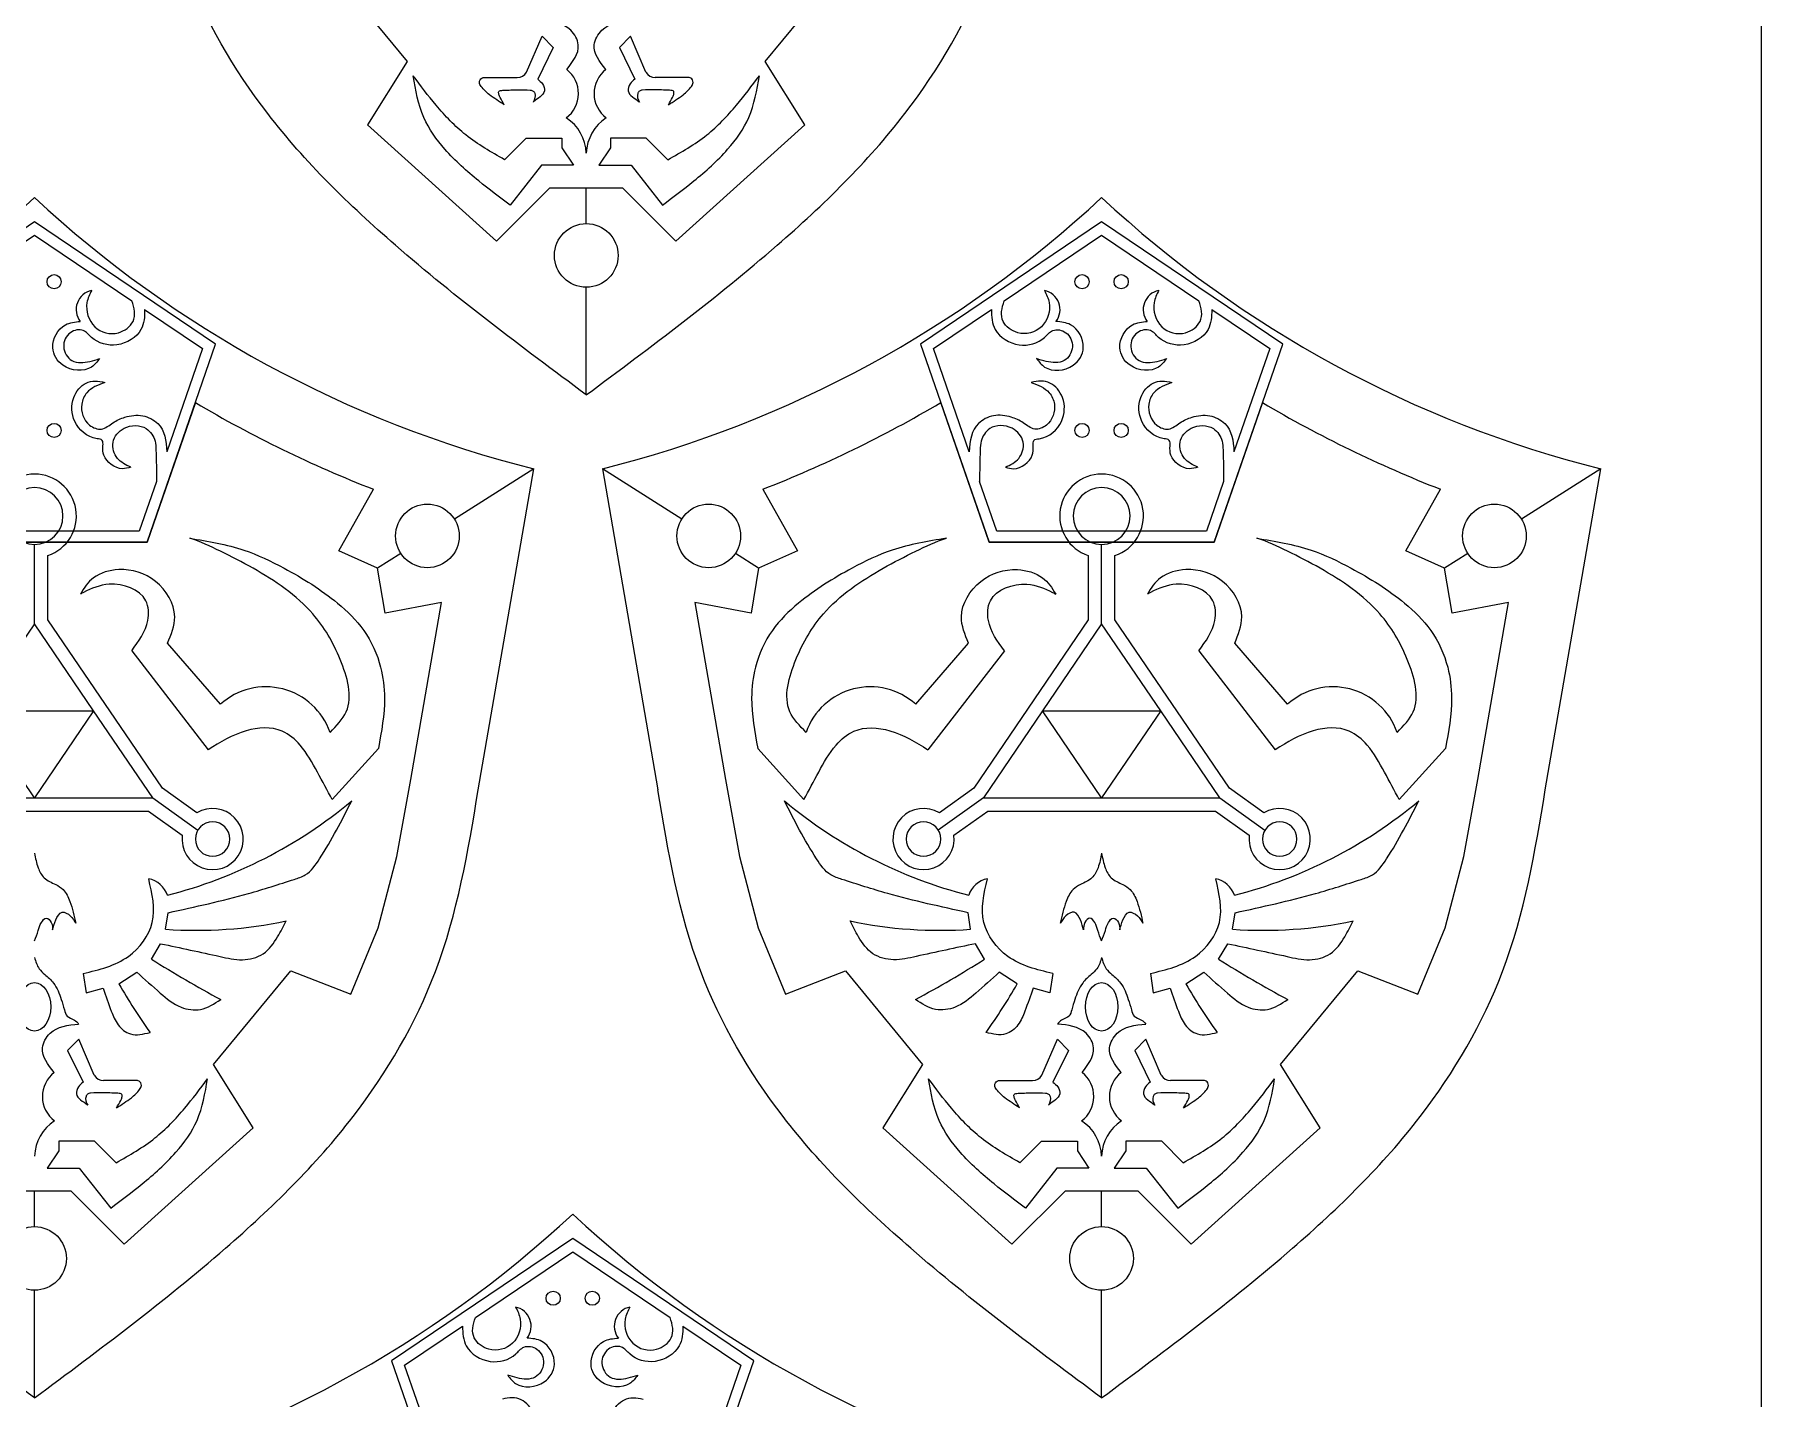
# Model space of a CAD drawing. Header units: inches. Extents: x 0 to 12, y 0 to 12.
# Drawn here: x 9.123 to 12, y 5.265 to 7.538 of the extents above; entities that cross this region are included whole.
import ezdxf

# ---------------------------------------------------------------- set-up
doc = ezdxf.new("R2010")
doc.units = ezdxf.units.IN
doc.header["$MEASUREMENT"] = 0
doc.layers.get('0').update_dxf_attribs({"color": 5})

msp = doc.modelspace()

# ---------------------------------------------------------------- linework, layer by layer
at = {"lineweight": 0}
for p, q in [((9.6154, 7.6487), (9.7439, 7.4926)), ((10.3404, 7.4926), (10.469, 7.6487)), ((9.9428, 7.4747), (9.9685, 7.5346)), ((9.9871, 7.516), (9.9612, 7.4633)), ((9.9685, 7.5346), (9.9871, 7.516)), ((10.1159, 7.5346), (10.0973, 7.516)), ((10.0973, 7.516), (10.1232, 7.4633)), ((10.1416, 7.4747), (10.1159, 7.5346)), ((9.7439, 7.4926), (9.6779, 7.387)), ((10.4064, 7.387), (10.3404, 7.4926)), ((9.8733, 7.4661), (9.9272, 7.4661)), ((10.211, 7.4661), (10.1572, 7.4661)), ((9.6779, 7.387), (9.8928, 7.1935)), ((10.1916, 7.1935), (10.4064, 7.387)), ((9.9062, 7.329), (9.9421, 7.3649)), ((9.9421, 7.3649), (10.0017, 7.3649)), ((10.0017, 7.3649), (10.0017, 7.3487)), ((10.0017, 7.3487), (10.0211, 7.3201)), ((10.0826, 7.3487), (10.0632, 7.3201)), ((10.1422, 7.3649), (10.0826, 7.3649)), ((10.0826, 7.3649), (10.0826, 7.3487)), ((10.1781, 7.329), (10.1422, 7.3649)), ((9.9677, 7.3201), (9.9153, 7.2533)), ((10.0211, 7.3201), (9.9677, 7.3201)), ((10.0632, 7.3201), (10.1167, 7.3201)), ((10.1167, 7.3201), (10.169, 7.2533)), ((9.8928, 7.1935), (9.9817, 7.2824)), ((9.9817, 7.2824), (10.0422, 7.2824)), ((10.0422, 7.2824), (10.1026, 7.2824)), ((10.0422, 7.2225), (10.0422, 7.2824)), ((10.1026, 7.2824), (10.1916, 7.1935)), ((9.123, 7.2253), (8.8213, 7.0215)), ((9.4247, 7.0215), (9.123, 7.2253)), ((10.9007, 7.2253), (10.599, 7.0215)), ((11.2024, 7.0215), (10.9007, 7.2253)), ((8.9609, 7.0939), (9.123, 7.2034)), ((9.123, 7.2034), (9.2851, 7.0939)), ((10.7386, 7.0939), (10.9007, 7.2034)), ((10.9007, 7.2034), (11.0628, 7.0939)), ((10.0422, 6.9372), (10.0422, 7.1165)), ((9.3064, 7.0795), (9.403, 7.0143)), ((10.6207, 7.0143), (10.7173, 7.0795)), ((11.0841, 7.0795), (11.1807, 7.0143)), ((9.3104, 6.6918), (9.4247, 7.0215)), ((10.599, 7.0215), (10.7133, 6.6918)), ((11.0881, 6.6918), (11.2024, 7.0215)), ((9.403, 7.0143), (9.3434, 6.8424)), ((10.6803, 6.8424), (10.6207, 7.0143)), ((11.1807, 7.0143), (11.1211, 6.8424)), ((9.391, 6.9245), (9.3104, 6.6918)), ((10.7133, 6.6918), (10.6327, 6.9245)), ((11.1687, 6.9245), (11.0881, 6.6918)), ((9.3263, 6.7931), (9.2975, 6.7099)), ((9.9546, 6.814), (9.8226, 6.73)), ((10.2011, 6.73), (10.0691, 6.814)), ((10.7262, 6.7099), (10.6974, 6.7931)), ((11.104, 6.7931), (11.0752, 6.7099)), ((11.7323, 6.814), (11.6003, 6.73)), ((9.6298, 6.6776), (9.6876, 6.7801)), ((10.3361, 6.7801), (10.3939, 6.6776)), ((11.4075, 6.6776), (11.4653, 6.7801)), ((9.123, 6.7099), (8.9485, 6.7099)), ((9.2975, 6.7099), (9.123, 6.7099)), ((10.9007, 6.7099), (10.7262, 6.7099)), ((11.0752, 6.7099), (10.9007, 6.7099)), ((9.123, 6.6918), (8.9356, 6.6918)), ((8.9356, 6.6918), (9.123, 6.6918)), ((9.3104, 6.6918), (9.123, 6.6918)), ((9.123, 6.6918), (9.3104, 6.6918)), ((9.123, 6.5556), (9.123, 6.6881)), ((9.6944, 6.6484), (9.6298, 6.6776)), ((10.3939, 6.6776), (10.3293, 6.6484)), ((10.9007, 6.6918), (10.7133, 6.6918)), ((10.7133, 6.6918), (10.9007, 6.6918)), ((11.0881, 6.6918), (10.9007, 6.6918)), ((10.9007, 6.6918), (11.0881, 6.6918)), ((10.9007, 6.5556), (10.9007, 6.6881)), ((11.4721, 6.6484), (11.4075, 6.6776)), ((9.1453, 6.5624), (9.1453, 6.6695)), ((9.7331, 6.6731), (9.6944, 6.6484)), ((9.7069, 6.5735), (9.6944, 6.6484)), ((10.3293, 6.6484), (10.2906, 6.6731)), ((10.3293, 6.6484), (10.3168, 6.5735)), ((10.8784, 6.6695), (10.8784, 6.5624)), ((10.923, 6.5624), (10.923, 6.6695)), ((11.5108, 6.6731), (11.4721, 6.6484)), ((11.4846, 6.5735), (11.4721, 6.6484)), ((9.8008, 6.5914), (9.7069, 6.5735)), ((9.7498, 6.2963), (9.8008, 6.5914)), ((10.3168, 6.5735), (10.2229, 6.5914)), ((10.2229, 6.5914), (10.2739, 6.2963)), ((11.5785, 6.5914), (11.4846, 6.5735)), ((11.5275, 6.2963), (11.5785, 6.5914)), ((9.3361, 6.2819), (9.1453, 6.5624)), ((10.8784, 6.5624), (10.6876, 6.2819)), ((11.1138, 6.2819), (10.923, 6.5624)), ((9.123, 6.5556), (9.0246, 6.4108)), ((9.2215, 6.4108), (9.123, 6.5556)), ((10.9007, 6.5556), (10.8022, 6.4108)), ((10.9992, 6.4108), (10.9007, 6.5556)), ((9.2849, 6.5109), (9.4124, 6.346)), ((9.4327, 6.4218), (9.3447, 6.5234)), ((10.591, 6.4218), (10.679, 6.5234)), ((10.7388, 6.5109), (10.6113, 6.346)), ((11.0626, 6.5109), (11.1901, 6.346)), ((11.2104, 6.4218), (11.1224, 6.5234)), ((9.123, 6.2661), (9.0246, 6.4108)), ((9.0246, 6.4108), (9.2215, 6.4108)), ((9.2215, 6.4108), (9.123, 6.2661)), ((9.3199, 6.2661), (9.2215, 6.4108)), ((10.8022, 6.4108), (10.7038, 6.2661)), ((10.9007, 6.2661), (10.8022, 6.4108)), ((10.8022, 6.4108), (10.9992, 6.4108)), ((10.9992, 6.4108), (10.9007, 6.2661)), ((11.0976, 6.2661), (10.9992, 6.4108)), ((9.6189, 6.2628), (9.6958, 6.3479)), ((10.4048, 6.2628), (10.3279, 6.3479)), ((11.3966, 6.2628), (11.4735, 6.3479)), ((9.3933, 6.2409), (9.3361, 6.2819)), ((9.7265, 6.168), (9.7498, 6.2963)), ((10.2739, 6.2963), (10.2972, 6.168)), ((10.6876, 6.2819), (10.6304, 6.2409)), ((11.171, 6.2409), (11.1138, 6.2819)), ((11.5042, 6.168), (11.5275, 6.2963)), ((8.9261, 6.2661), (9.123, 6.2661)), ((8.9333, 6.2438), (9.123, 6.2438)), ((9.123, 6.2661), (9.3199, 6.2661)), ((9.123, 6.2438), (9.3127, 6.2438)), ((9.3127, 6.2438), (9.369, 6.2034)), ((9.3199, 6.2661), (9.3951, 6.2121)), ((10.7038, 6.2661), (10.6286, 6.2121)), ((10.6547, 6.2034), (10.711, 6.2438)), ((10.7038, 6.2661), (10.9007, 6.2661)), ((10.711, 6.2438), (10.9007, 6.2438)), ((10.9007, 6.2661), (11.0976, 6.2661)), ((10.9007, 6.2438), (11.0904, 6.2438)), ((11.0904, 6.2438), (11.1467, 6.2034)), ((11.0976, 6.2661), (11.1728, 6.2121)), ((9.6954, 6.049), (9.7265, 6.168)), ((10.2972, 6.168), (10.3283, 6.049)), ((11.4731, 6.049), (11.5042, 6.168)), ((9.3413, 6.047), (9.3455, 6.0745)), ((10.6824, 6.047), (10.6782, 6.0745)), ((11.119, 6.047), (11.1232, 6.0745)), ((9.6497, 5.9386), (9.6954, 6.049)), ((10.3283, 6.049), (10.374, 5.9386)), ((11.4274, 5.9386), (11.4731, 6.049)), ((9.3179, 5.9972), (9.3331, 6.0227)), ((10.7058, 5.9972), (10.6906, 6.0227)), ((11.0956, 5.9972), (11.1108, 6.0227)), ((9.2042, 5.9732), (9.2091, 5.9412)), ((9.2635, 5.9558), (9.2935, 5.9756)), ((9.4213, 5.8215), (9.5498, 5.9776)), ((9.5498, 5.9776), (9.6497, 5.9386)), ((10.374, 5.9386), (10.4739, 5.9776)), ((10.4739, 5.9776), (10.6024, 5.8215)), ((10.7602, 5.9558), (10.7302, 5.9756)), ((10.8195, 5.9732), (10.8146, 5.9412)), ((10.9819, 5.9732), (10.9868, 5.9412)), ((11.0412, 5.9558), (11.0712, 5.9756)), ((11.1989, 5.8215), (11.3275, 5.9776)), ((11.3275, 5.9776), (11.4274, 5.9386)), ((9.2091, 5.9412), (9.2372, 5.9486)), ((10.8146, 5.9412), (10.7865, 5.9486)), ((10.9868, 5.9412), (11.0149, 5.9486)), ((9.1967, 5.8635), (9.1781, 5.8449)), ((9.1781, 5.8449), (9.204, 5.7922)), ((9.2224, 5.8036), (9.1967, 5.8635)), ((10.8013, 5.8036), (10.827, 5.8635)), ((10.8456, 5.8449), (10.8197, 5.7922)), ((10.827, 5.8635), (10.8456, 5.8449)), ((10.9744, 5.8635), (10.9558, 5.8449)), ((10.9558, 5.8449), (10.9817, 5.7922)), ((11.0001, 5.8036), (10.9744, 5.8635)), ((9.4872, 5.7159), (9.4213, 5.8215)), ((10.6024, 5.8215), (10.5365, 5.7159)), ((11.2649, 5.7159), (11.1989, 5.8215)), ((9.2918, 5.795), (9.238, 5.795)), ((10.7319, 5.795), (10.7857, 5.795)), ((11.0695, 5.795), (11.0157, 5.795)), ((9.2724, 5.5224), (9.4872, 5.7159)), ((10.5365, 5.7159), (10.7513, 5.5224)), ((11.0501, 5.5224), (11.2649, 5.7159)), ((9.1634, 5.6776), (9.1441, 5.649)), ((9.2231, 5.6938), (9.1634, 5.6938)), ((9.1634, 5.6938), (9.1634, 5.6776)), ((9.259, 5.6579), (9.2231, 5.6938)), ((10.7647, 5.6579), (10.8006, 5.6938)), ((10.8006, 5.6938), (10.8603, 5.6938)), ((10.8603, 5.6938), (10.8603, 5.6776)), ((10.8603, 5.6776), (10.8796, 5.649)), ((10.9411, 5.6776), (10.9218, 5.649)), ((11.0008, 5.6938), (10.9411, 5.6938)), ((10.9411, 5.6938), (10.9411, 5.6776)), ((11.0367, 5.6579), (11.0008, 5.6938)), ((9.1441, 5.649), (9.1975, 5.649)), ((9.1975, 5.649), (9.2499, 5.5822)), ((10.8262, 5.649), (10.7738, 5.5822)), ((10.8796, 5.649), (10.8262, 5.649)), ((10.9218, 5.649), (10.9752, 5.649)), ((10.9752, 5.649), (11.0276, 5.5822)), ((9.0626, 5.6113), (9.123, 5.6113)), ((9.123, 5.6113), (9.1834, 5.6113)), ((9.123, 5.5514), (9.123, 5.6113)), ((9.1834, 5.6113), (9.2724, 5.5224)), ((10.7513, 5.5224), (10.8403, 5.6113)), ((10.8403, 5.6113), (10.9007, 5.6113)), ((10.9007, 5.6113), (10.9611, 5.6113)), ((10.9007, 5.5514), (10.9007, 5.6113)), ((10.9611, 5.6113), (11.0501, 5.5224)), ((10.0196, 5.5316), (9.7179, 5.3279)), ((10.3213, 5.3279), (10.0196, 5.5316)), ((9.8575, 5.4002), (10.0196, 5.5097)), ((10.0196, 5.5097), (10.1817, 5.4002)), ((9.123, 5.2661), (9.123, 5.4454)), ((10.9007, 5.2661), (10.9007, 5.4454)), ((9.7396, 5.3206), (9.8362, 5.3858)), ((10.203, 5.3858), (10.2996, 5.3206)), ((9.7179, 5.3279), (9.8322, 4.9981)), ((10.207, 4.9981), (10.3213, 5.3279)), ((9.7992, 5.1487), (9.7396, 5.3206)), ((10.2996, 5.3206), (10.24, 5.1487))]:
    msp.add_line(p, q, dxfattribs=at)
at = {"color": 250, "lineweight": 0}
for p, q in [((9.8621, 6.2789), (9.9546, 6.814)), ((10.0691, 6.814), (10.1616, 6.2789)), ((11.6398, 6.2789), (11.7323, 6.814))]:
    msp.add_line(p, q, dxfattribs=at)
msp.add_lwpolyline([(0, 0), (12, 0), (12, 12), (0, 12)], close=True)
at = {"lineweight": 0}
for centre, radius in [((10.0422, 7.1695), 0.053), ((9.1556, 7.1258), 0.0118), ((10.8681, 7.1258), 0.0118), ((10.9333, 7.1258), 0.0118), ((9.1556, 6.878), 0.0118), ((10.8681, 6.878), 0.0118), ((10.9333, 6.878), 0.0118), ((9.7775, 6.7022), 0.053), ((10.2462, 6.7022), 0.053), ((11.5551, 6.7022), 0.053), ((9.123, 5.4984), 0.053), ((10.9007, 5.4984), 0.053), ((9.987, 5.4321), 0.0118), ((10.0522, 5.4321), 0.0118)]:
    msp.add_circle(centre, radius, dxfattribs=at)
for centre, radius, start, end in [((9.9269, 7.485), 0.0189, 271.0459, 327.1361), ((9.9785, 7.4392), 0.0506, 306.8379, 52.1804), ((10.1058, 7.4392), 0.0506, 127.8196, 233.1621), ((10.1575, 7.485), 0.0189, 212.8639, 268.9541), ((9.9698, 7.3377), 0.0724, 1.9204, 57.3192), ((10.1146, 7.3377), 0.0724, 122.6808, 178.0796), ((9.2249, 7.0793), 0.0326, 101.8946, 217.5271), ((10.7988, 7.0793), 0.0326, 322.4729, 78.1054), ((11.0026, 7.0793), 0.0326, 101.8946, 217.5271), ((10.419, 8.6593), 2.0166, 239.351, 248.734), ((9.6047, 8.6593), 2.0166, 291.266, 300.649), ((12.1967, 8.6593), 2.0166, 239.351, 248.734), ((9.123, 6.7355), 0.0697, 90, 251.3478), ((9.123, 6.7355), 0.0697, 288.6522, 90), ((10.9007, 6.7355), 0.0697, 90, 251.3478), ((10.9007, 6.7355), 0.0697, 288.6522, 90), ((9.123, 6.7355), 0.0474, 0, 180), ((10.9007, 6.7355), 0.0474, 0, 180), ((9.123, 6.7355), 0.0474, 180, 0), ((10.9007, 6.7355), 0.0474, 180, 0), ((9.5085, 6.3376), 0.1132, 19.2558, 131.9958), ((10.5152, 6.3376), 0.1132, 48.0042, 160.7442), ((11.2862, 6.3376), 0.1132, 19.2558, 131.9958), ((9.1511, 6.8597), 0.7804, 284.3341, 309.8666), ((9.4197, 6.1972), 0.051, 172.9946, 121.1496), ((10.8726, 6.8597), 0.7804, 230.1334, 255.6659), ((10.604, 6.1972), 0.051, 58.8504, 7.0054), ((10.9288, 6.8597), 0.7804, 284.3341, 309.8666), ((11.1974, 6.1972), 0.051, 172.9946, 121.1496), ((9.4197, 6.1972), 0.0288, 0, 180), ((10.604, 6.1972), 0.0288, 0, 180), ((11.1974, 6.1972), 0.0288, 0, 180), ((9.4197, 6.1972), 0.0288, 180, 0), ((10.604, 6.1972), 0.0288, 180, 0), ((11.1974, 6.1972), 0.0288, 180, 0), ((9.3049, 6.0901), 0.0417, 18.8063, 78.5326), ((10.7188, 6.0901), 0.0417, 101.4674, 161.1937), ((11.0826, 6.0901), 0.0417, 18.8063, 78.5326), ((9.3933, 6.7565), 0.7114, 265.8076, 282.0733), ((10.6304, 6.7565), 0.7114, 257.9267, 274.1924), ((11.171, 6.7565), 0.7114, 265.8076, 282.0733), ((10.3405, 7.618), 1.9165, 237.7506, 241.7403), ((9.6832, 7.618), 1.9165, 298.2597, 302.2494), ((12.1182, 7.618), 1.9165, 237.7506, 241.7403), ((10.1158, 6.4458), 0.9831, 209.8934, 215.4983), ((9.9079, 6.4458), 0.9831, 324.5017, 330.1066), ((11.8935, 6.4458), 0.9831, 209.8934, 215.4983), ((9.1866, 5.7681), 0.0506, 127.8196, 233.1621), ((9.2383, 5.8139), 0.0189, 212.8639, 268.9541), ((10.7854, 5.8139), 0.0189, 271.0459, 327.1361), ((10.8371, 5.7681), 0.0506, 306.8379, 52.1804), ((10.9643, 5.7681), 0.0506, 127.8196, 233.1621), ((11.016, 5.8139), 0.0189, 212.8639, 268.9541), ((9.1954, 5.6666), 0.0724, 122.6808, 178.0796), ((10.8283, 5.6666), 0.0724, 1.9204, 57.3192), ((10.9731, 5.6666), 0.0724, 122.6808, 178.0796), ((9.9177, 5.3856), 0.0326, 322.4729, 78.1054), ((10.1215, 5.3856), 0.0326, 101.8946, 217.5271)]:
    msp.add_arc(centre, radius, start, end, dxfattribs=at)
at = {"color": 250, "lineweight": 0}
for centre, start, end in [((7.827, 8.6593), 284.1261, 312.9293), ((10.419, 8.6593), 227.0707, 255.8739), ((9.6047, 8.6593), 284.1261, 312.9293), ((12.1967, 8.6593), 227.0707, 255.8739), ((8.7236, 6.9656), 284.1261, 312.9293), ((11.3156, 6.9656), 227.0707, 255.8739)]:
    msp.add_arc(centre, 1.9029, start, end, dxfattribs=at)
at = {"lineweight": 0}
for centre in [(9.123, 5.9176), (10.9007, 5.9176)]:
    msp.add_ellipse(centre, major_axis=(0, 0.0405), ratio=0.665933, dxfattribs=at)
at = {"color": 250, "lineweight": 0}
for points in [[(10.0422, 6.9372), (9.934, 7.0177), (9.7442, 7.1589), (9.5072, 7.3899), (9.3536, 7.6524), (9.3198, 7.847), (9.3031, 7.95)], [(10.0422, 6.9372), (10.1503, 7.0177), (10.3402, 7.1589), (10.5772, 7.3899), (10.7307, 7.6524), (10.7646, 7.847), (10.7813, 7.95)], [(9.123, 5.2661), (9.0149, 5.3465), (8.825, 5.4878), (8.588, 5.7188), (8.4345, 5.9813), (8.4006, 6.1759), (8.3839, 6.2789)], [(9.123, 5.2661), (9.2311, 5.3465), (9.421, 5.4878), (9.658, 5.7188), (9.8115, 5.9813), (9.8454, 6.1759), (9.8621, 6.2789)], [(10.9007, 5.2661), (10.7926, 5.3465), (10.6027, 5.4878), (10.3657, 5.7188), (10.2122, 5.9813), (10.1783, 6.1759), (10.1616, 6.2789)], [(10.9007, 5.2661), (11.0088, 5.3465), (11.1987, 5.4878), (11.4357, 5.7188), (11.5892, 5.9813), (11.6231, 6.1759), (11.6398, 6.2789)]]:
    msp.add_open_spline(points, degree=3, knots=[0, 0, 0, 0, 0.0808468, 0.1419248, 0.197496, 0.2597021, 0.2597021, 0.2597021, 0.2597021], dxfattribs=at)
at = {"lineweight": 0}
for points, knots in [([(10.0096, 7.4792), (10.0199, 7.4925), (10.0364, 7.5138), (10.0138, 7.5553), (9.9864, 7.5583), (9.9687, 7.5601)], [0, 0, 0, 0, 0.00906876, 0.01459213, 0.02458282, 0.02458282, 0.02458282, 0.02458282]), ([(10.0748, 7.4792), (10.0645, 7.4925), (10.0479, 7.5138), (10.0706, 7.5553), (10.098, 7.5583), (10.1157, 7.5601)], [0, 0, 0, 0, 0.00906876, 0.01459213, 0.02458282, 0.02458282, 0.02458282, 0.02458282]), ([(9.9153, 7.2533), (9.8977, 7.2665), (9.8596, 7.2952), (9.8079, 7.341), (9.7658, 7.4), (9.758, 7.445), (9.7539, 7.4687)], [0, 0, 0, 0, 0.01319771, 0.02863214, 0.04139854, 0.05566643, 0.05566643, 0.05566643, 0.05566643]), ([(9.9062, 7.329), (9.8839, 7.3417), (9.8411, 7.366), (9.7927, 7.417), (9.7663, 7.4522), (9.7539, 7.4687)], [0, 0, 0, 0, 0.0153222, 0.02936662, 0.04175131, 0.04175131, 0.04175131, 0.04175131]), ([(9.9055, 7.4206), (9.8971, 7.4259), (9.8831, 7.4347), (9.8693, 7.4474), (9.8627, 7.4578), (9.8668, 7.4658), (9.8715, 7.466), (9.8733, 7.4661)], [0, 0, 0, 0, 0.00596177, 0.00986587, 0.01130521, 0.01296865, 0.01403095, 0.01403095, 0.01403095, 0.01403095]), ([(9.9612, 7.4633), (9.9641, 7.4609), (9.9702, 7.456), (9.9759, 7.4378), (9.9606, 7.4311), (9.9538, 7.4251), (9.9536, 7.4249)], [0, 0, 0, 0, 0.002263082, 0.004672888, 0.009805081, 0.009973743, 0.009973743, 0.009973743, 0.009973743]), ([(10.1232, 7.4633), (10.1202, 7.4609), (10.1142, 7.456), (10.1084, 7.4378), (10.1238, 7.4311), (10.1306, 7.4251), (10.1308, 7.4249)], [0, 0, 0, 0, 0.002263082, 0.004672888, 0.009805081, 0.009973743, 0.009973743, 0.009973743, 0.009973743]), ([(10.169, 7.2533), (10.1866, 7.2665), (10.2248, 7.2952), (10.2765, 7.341), (10.3186, 7.4), (10.3264, 7.445), (10.3305, 7.4687)], [0, 0, 0, 0, 0.01319771, 0.02863214, 0.04139854, 0.05566643, 0.05566643, 0.05566643, 0.05566643]), ([(10.1781, 7.329), (10.2005, 7.3417), (10.2433, 7.366), (10.2917, 7.417), (10.3181, 7.4522), (10.3305, 7.4687)], [0, 0, 0, 0, 0.0153222, 0.02936662, 0.04175131, 0.04175131, 0.04175131, 0.04175131]), ([(10.1789, 7.4206), (10.1873, 7.4259), (10.2013, 7.4347), (10.2151, 7.4474), (10.2217, 7.4578), (10.2176, 7.4658), (10.2129, 7.466), (10.211, 7.4661)], [0, 0, 0, 0, 0.00596177, 0.00986587, 0.01130521, 0.01296865, 0.01403095, 0.01403095, 0.01403095, 0.01403095]), ([(9.9055, 7.4206), (9.9031, 7.4247), (9.8998, 7.4303), (9.8964, 7.4373), (9.8955, 7.4444), (9.9113, 7.445), (9.9265, 7.4457), (9.9436, 7.4458), (9.954, 7.4441), (9.9587, 7.4365), (9.9562, 7.4294), (9.9536, 7.4249)], [0, 0, 0, 0, 0.00278599, 0.00388366, 0.00486863, 0.00626844, 0.01134116, 0.01538852, 0.01640716, 0.01732059, 0.0203083, 0.0203083, 0.0203083, 0.0203083]), ([(10.1789, 7.4206), (10.1812, 7.4247), (10.1846, 7.4303), (10.188, 7.4373), (10.1889, 7.4444), (10.1731, 7.445), (10.1579, 7.4457), (10.1407, 7.4458), (10.1304, 7.4441), (10.1257, 7.4365), (10.1282, 7.4294), (10.1308, 7.4249)], [0, 0, 0, 0, 0.00278599, 0.00388366, 0.00486863, 0.00626844, 0.01134116, 0.01538852, 0.01640716, 0.01732059, 0.0203083, 0.0203083, 0.0203083, 0.0203083]), ([(9.2182, 7.1112), (9.2149, 7.1046), (9.2053, 7.0853), (9.2176, 7.0454), (9.2606, 7.0338), (9.2939, 7.0595), (9.2895, 7.0816), (9.2851, 7.0939)], [0, 0, 0, 0, 0.00433671, 0.01277802, 0.0209013, 0.027078, 0.03417887, 0.03417887, 0.03417887, 0.03417887]), ([(10.8055, 7.1112), (10.8088, 7.1046), (10.8184, 7.0853), (10.8061, 7.0454), (10.7631, 7.0338), (10.7298, 7.0595), (10.7342, 7.0816), (10.7386, 7.0939)], [0, 0, 0, 0, 0.00433671, 0.01277802, 0.0209013, 0.027078, 0.03417887, 0.03417887, 0.03417887, 0.03417887]), ([(10.9959, 7.1112), (10.9926, 7.1046), (10.983, 7.0853), (10.9953, 7.0454), (11.0383, 7.0338), (11.0716, 7.0595), (11.0672, 7.0816), (11.0628, 7.0939)], [0, 0, 0, 0, 0.00433671, 0.01277802, 0.0209013, 0.027078, 0.03417887, 0.03417887, 0.03417887, 0.03417887]), ([(9.3064, 7.0795), (9.3065, 7.0676), (9.3045, 7.0398), (9.262, 7.0138), (9.2229, 7.0245), (9.2049, 7.0486), (9.1787, 7.0432), (9.1668, 7.017), (9.1839, 6.9885), (9.2115, 6.9914), (9.2261, 6.996), (9.2313, 6.9976)], [0.00161532, 0.00161532, 0.00161532, 0.00161532, 0.00843951, 0.01794767, 0.02676165, 0.03034979, 0.03473275, 0.03990875, 0.04526398, 0.05124625, 0.05456569, 0.05456569, 0.05456569, 0.05456569]), ([(10.7173, 7.0795), (10.7172, 7.0676), (10.7192, 7.0398), (10.7617, 7.0138), (10.8008, 7.0245), (10.8188, 7.0486), (10.845, 7.0432), (10.8569, 7.017), (10.8398, 6.9885), (10.8122, 6.9914), (10.7976, 6.996), (10.7924, 6.9976)], [0.00161532, 0.00161532, 0.00161532, 0.00161532, 0.00843951, 0.01794767, 0.02676165, 0.03034979, 0.03473275, 0.03990875, 0.04526398, 0.05124625, 0.05456569, 0.05456569, 0.05456569, 0.05456569]), ([(11.0841, 7.0795), (11.0842, 7.0676), (11.0822, 7.0398), (11.0397, 7.0138), (11.0006, 7.0245), (10.9826, 7.0486), (10.9564, 7.0432), (10.9445, 7.017), (10.9616, 6.9885), (10.9892, 6.9914), (11.0038, 6.996), (11.009, 6.9976)], [0.00161532, 0.00161532, 0.00161532, 0.00161532, 0.00843951, 0.01794767, 0.02676165, 0.03034979, 0.03473275, 0.03990875, 0.04526398, 0.05124625, 0.05456569, 0.05456569, 0.05456569, 0.05456569]), ([(9.2313, 6.9976), (9.2273, 6.9923), (9.2134, 6.9743), (9.1696, 6.9781), (9.1457, 7.0181), (9.167, 7.0566), (9.1905, 7.0587), (9.1991, 7.0595)], [0.00033634, 0.00033634, 0.00033634, 0.00033634, 0.0041984, 0.013742, 0.02052441, 0.02924261, 0.03426993, 0.03426993, 0.03426993, 0.03426993]), ([(10.7924, 6.9976), (10.7964, 6.9923), (10.8104, 6.9743), (10.8541, 6.9781), (10.878, 7.0181), (10.8567, 7.0566), (10.8332, 7.0587), (10.8246, 7.0595)], [0.00033634, 0.00033634, 0.00033634, 0.00033634, 0.0041984, 0.013742, 0.02052441, 0.02924261, 0.03426993, 0.03426993, 0.03426993, 0.03426993]), ([(11.009, 6.9976), (11.005, 6.9923), (10.991, 6.9743), (10.9473, 6.9781), (10.9234, 7.0181), (10.9447, 7.0566), (10.9682, 7.0587), (10.9768, 7.0595)], [0.00033634, 0.00033634, 0.00033634, 0.00033634, 0.0041984, 0.013742, 0.02052441, 0.02924261, 0.03426993, 0.03426993, 0.03426993, 0.03426993]), ([(9.2832, 6.8168), (9.2787, 6.8153), (9.2618, 6.8106), (9.2368, 6.8293), (9.2367, 6.8494), (9.2376, 6.8631), (9.2121, 6.8651), (9.1857, 6.8881), (9.1823, 6.9315), (9.2081, 6.9619), (9.229, 6.9607), (9.2402, 6.9579)], [0.000453, 0.000453, 0.000453, 0.000453, 0.00323887, 0.01091014, 0.01408877, 0.01589701, 0.01769875, 0.02708716, 0.03507638, 0.0414146, 0.04796878, 0.04796878, 0.04796878, 0.04796878]), ([(9.2402, 6.9579), (9.2288, 6.9537), (9.2108, 6.9467), (9.1972, 6.9168), (9.2072, 6.8875), (9.2356, 6.8764), (9.2535, 6.8917), (9.2754, 6.902), (9.303, 6.9055), (9.3383, 6.8873), (9.3428, 6.8609), (9.3434, 6.8424)], [0.00030639, 0.00030639, 0.00030639, 0.00030639, 0.00723422, 0.01140536, 0.01883983, 0.0229945, 0.02731397, 0.03175048, 0.03768136, 0.04330908, 0.05350238, 0.05350238, 0.05350238, 0.05350238]), ([(10.7835, 6.9579), (10.7949, 6.9537), (10.8129, 6.9467), (10.8265, 6.9168), (10.8165, 6.8875), (10.7881, 6.8764), (10.7702, 6.8917), (10.7483, 6.902), (10.7208, 6.9055), (10.6855, 6.8873), (10.6809, 6.8609), (10.6803, 6.8424)], [0.00030639, 0.00030639, 0.00030639, 0.00030639, 0.00723422, 0.01140536, 0.01883983, 0.0229945, 0.02731397, 0.03175048, 0.03768136, 0.04330908, 0.05350238, 0.05350238, 0.05350238, 0.05350238]), ([(10.7405, 6.8168), (10.745, 6.8153), (10.7619, 6.8106), (10.7869, 6.8293), (10.787, 6.8494), (10.7861, 6.8631), (10.8116, 6.8651), (10.838, 6.8881), (10.8414, 6.9315), (10.8156, 6.9619), (10.7947, 6.9607), (10.7835, 6.9579)], [0.000453, 0.000453, 0.000453, 0.000453, 0.00323887, 0.01091014, 0.01408877, 0.01589701, 0.01769875, 0.02708716, 0.03507638, 0.0414146, 0.04796878, 0.04796878, 0.04796878, 0.04796878]), ([(11.0609, 6.8168), (11.0564, 6.8153), (11.0395, 6.8106), (11.0145, 6.8293), (11.0144, 6.8494), (11.0153, 6.8631), (10.9898, 6.8651), (10.9634, 6.8881), (10.96, 6.9315), (10.9858, 6.9619), (11.0067, 6.9607), (11.0179, 6.9579)], [0.000453, 0.000453, 0.000453, 0.000453, 0.00323887, 0.01091014, 0.01408877, 0.01589701, 0.01769875, 0.02708716, 0.03507638, 0.0414146, 0.04796878, 0.04796878, 0.04796878, 0.04796878]), ([(11.0179, 6.9579), (11.0065, 6.9537), (10.9885, 6.9467), (10.9749, 6.9168), (10.9849, 6.8875), (11.0133, 6.8764), (11.0312, 6.8917), (11.0531, 6.902), (11.0806, 6.9055), (11.1159, 6.8873), (11.1205, 6.8609), (11.1211, 6.8424)], [0.00030639, 0.00030639, 0.00030639, 0.00030639, 0.00723422, 0.01140536, 0.01883983, 0.0229945, 0.02731397, 0.03175048, 0.03768136, 0.04330908, 0.05350238, 0.05350238, 0.05350238, 0.05350238]), ([(9.2832, 6.8168), (9.2749, 6.8207), (9.2581, 6.8287), (9.2488, 6.8601), (9.2719, 6.8875), (9.3089, 6.8878), (9.3246, 6.8638), (9.3259, 6.8329), (9.3262, 6.8105), (9.3263, 6.7931)], [0.0000638, 0.0000638, 0.0000638, 0.0000638, 0.00537861, 0.01092551, 0.01688756, 0.02427956, 0.02934575, 0.0323294, 0.04278048, 0.04278048, 0.04278048, 0.04278048]), ([(10.7405, 6.8168), (10.7488, 6.8207), (10.7656, 6.8287), (10.7749, 6.8601), (10.7518, 6.8875), (10.7148, 6.8878), (10.6991, 6.8638), (10.6978, 6.8329), (10.6975, 6.8105), (10.6974, 6.7931)], [0.0000638, 0.0000638, 0.0000638, 0.0000638, 0.00537861, 0.01092551, 0.01688756, 0.02427956, 0.02934575, 0.0323294, 0.04278048, 0.04278048, 0.04278048, 0.04278048]), ([(11.0609, 6.8168), (11.0526, 6.8207), (11.0358, 6.8287), (11.0265, 6.8601), (11.0496, 6.8875), (11.0866, 6.8878), (11.1023, 6.8638), (11.1036, 6.8329), (11.1039, 6.8105), (11.104, 6.7931)], [0.0000638, 0.0000638, 0.0000638, 0.0000638, 0.00537861, 0.01092551, 0.01688756, 0.02427956, 0.02934575, 0.0323294, 0.04278048, 0.04278048, 0.04278048, 0.04278048]), ([(9.3816, 6.6984), (9.4122, 6.6934), (9.467, 6.6844), (9.5492, 6.6445), (9.6183, 6.6019), (9.6756, 6.546), (9.7012, 6.4893), (9.7093, 6.421), (9.701, 6.376), (9.6958, 6.3479)], [0, 0, 0, 0, 0.0185093, 0.0331391, 0.054433, 0.0670295, 0.0805547, 0.0908208, 0.1078467, 0.1078467, 0.1078467, 0.1078467]), ([(9.6153, 6.3749), (9.626, 6.3858), (9.6581, 6.4184), (9.6346, 6.5007), (9.5851, 6.5858), (9.506, 6.6397), (9.4346, 6.676), (9.3992, 6.6928), (9.3816, 6.6984)], [0, 0, 0, 0, 0.00874255, 0.02624393, 0.04399088, 0.06904044, 0.08130712, 0.09240467, 0.09240467, 0.09240467, 0.09240467]), ([(10.6421, 6.6984), (10.6115, 6.6934), (10.5567, 6.6844), (10.4745, 6.6445), (10.4054, 6.6019), (10.3481, 6.546), (10.3226, 6.4893), (10.3144, 6.421), (10.3227, 6.376), (10.3279, 6.3479)], [0, 0, 0, 0, 0.0185093, 0.0331391, 0.054433, 0.0670295, 0.0805547, 0.0908208, 0.1078467, 0.1078467, 0.1078467, 0.1078467]), ([(10.4084, 6.3749), (10.3977, 6.3858), (10.3656, 6.4184), (10.3891, 6.5007), (10.4386, 6.5858), (10.5177, 6.6397), (10.5891, 6.676), (10.6245, 6.6928), (10.6421, 6.6984)], [0, 0, 0, 0, 0.00874255, 0.02624393, 0.04399088, 0.06904044, 0.08130712, 0.09240467, 0.09240467, 0.09240467, 0.09240467]), ([(11.1593, 6.6984), (11.1899, 6.6934), (11.2447, 6.6844), (11.3269, 6.6445), (11.396, 6.6019), (11.4533, 6.546), (11.4788, 6.4893), (11.487, 6.421), (11.4787, 6.376), (11.4735, 6.3479)], [0, 0, 0, 0, 0.0185093, 0.0331391, 0.054433, 0.0670295, 0.0805547, 0.0908208, 0.1078467, 0.1078467, 0.1078467, 0.1078467]), ([(11.393, 6.3749), (11.4037, 6.3858), (11.4358, 6.4184), (11.4123, 6.5007), (11.3628, 6.5858), (11.2837, 6.6397), (11.2123, 6.676), (11.1769, 6.6928), (11.1593, 6.6984)], [0, 0, 0, 0, 0.00874255, 0.02624393, 0.04399088, 0.06904044, 0.08130712, 0.09240467, 0.09240467, 0.09240467, 0.09240467]), ([(9.3447, 6.5234), (9.3507, 6.538), (9.3655, 6.5741), (9.3296, 6.6333), (9.2704, 6.6518), (9.2205, 6.6375), (9.2054, 6.6159), (9.1996, 6.6053)], [0, 0, 0, 0, 0.0091162, 0.02256182, 0.03539583, 0.04424211, 0.051276, 0.051276, 0.051276, 0.051276]), ([(10.679, 6.5234), (10.673, 6.538), (10.6582, 6.5741), (10.6941, 6.6333), (10.7533, 6.6518), (10.8032, 6.6375), (10.8183, 6.6159), (10.8242, 6.6053)], [0, 0, 0, 0, 0.0091162, 0.02256182, 0.03539583, 0.04424211, 0.051276, 0.051276, 0.051276, 0.051276]), ([(11.1224, 6.5234), (11.1284, 6.538), (11.1432, 6.5741), (11.1073, 6.6333), (11.0481, 6.6518), (10.9982, 6.6375), (10.9831, 6.6159), (10.9772, 6.6053)], [0, 0, 0, 0, 0.0091162, 0.02256182, 0.03539583, 0.04424211, 0.051276, 0.051276, 0.051276, 0.051276]), ([(9.2849, 6.5109), (9.2965, 6.5266), (9.3147, 6.5514), (9.3121, 6.6092), (9.2522, 6.6292), (9.2161, 6.6142), (9.2012, 6.6062), (9.1996, 6.6053)], [0, 0, 0, 0, 0.01143883, 0.01801906, 0.03139935, 0.04037691, 0.0415103, 0.0415103, 0.0415103, 0.0415103]), ([(10.7388, 6.5109), (10.7272, 6.5266), (10.709, 6.5514), (10.7116, 6.6092), (10.7715, 6.6292), (10.8076, 6.6142), (10.8225, 6.6062), (10.8242, 6.6053)], [0, 0, 0, 0, 0.01143883, 0.01801906, 0.03139935, 0.04037691, 0.0415103, 0.0415103, 0.0415103, 0.0415103]), ([(11.0626, 6.5109), (11.0742, 6.5266), (11.0924, 6.5514), (11.0898, 6.6092), (11.0299, 6.6292), (10.9938, 6.6142), (10.9789, 6.6062), (10.9772, 6.6053)], [0, 0, 0, 0, 0.01143883, 0.01801906, 0.03139935, 0.04037691, 0.0415103, 0.0415103, 0.0415103, 0.0415103]), ([(9.6189, 6.2628), (9.6107, 6.2781), (9.5942, 6.3092), (9.5711, 6.351), (9.5313, 6.3857), (9.4694, 6.3814), (9.4324, 6.3584), (9.4124, 6.346)], [0, 0, 0, 0, 0.01038254, 0.02111262, 0.02864786, 0.04065201, 0.05478983, 0.05478983, 0.05478983, 0.05478983]), ([(10.4048, 6.2628), (10.413, 6.2781), (10.4295, 6.3092), (10.4526, 6.351), (10.4924, 6.3857), (10.5543, 6.3814), (10.5913, 6.3584), (10.6113, 6.346)], [0, 0, 0, 0, 0.01038254, 0.02111262, 0.02864786, 0.04065201, 0.05478983, 0.05478983, 0.05478983, 0.05478983]), ([(11.3966, 6.2628), (11.3884, 6.2781), (11.3719, 6.3092), (11.3488, 6.351), (11.309, 6.3857), (11.2471, 6.3814), (11.2101, 6.3584), (11.1901, 6.346)], [0, 0, 0, 0, 0.01038254, 0.02111262, 0.02864786, 0.04065201, 0.05478983, 0.05478983, 0.05478983, 0.05478983]), ([(9.3455, 6.0745), (9.3905, 6.0843), (9.4616, 6.0997), (9.5362, 6.1237), (9.5801, 6.1379), (9.6132, 6.1856), (9.6349, 6.2283), (9.6514, 6.2607)], [0, 0, 0, 0, 0.02753964, 0.04351363, 0.0474821, 0.05463243, 0.07669562, 0.07669562, 0.07669562, 0.07669562]), ([(10.6782, 6.0745), (10.6332, 6.0843), (10.5621, 6.0997), (10.4875, 6.1237), (10.4436, 6.1379), (10.4105, 6.1856), (10.3888, 6.2283), (10.3723, 6.2607)], [0, 0, 0, 0, 0.02753964, 0.04351363, 0.0474821, 0.05463243, 0.07669562, 0.07669562, 0.07669562, 0.07669562]), ([(11.1232, 6.0745), (11.1682, 6.0843), (11.2393, 6.0997), (11.3139, 6.1237), (11.3578, 6.1379), (11.3909, 6.1856), (11.4126, 6.2283), (11.4291, 6.2607)], [0, 0, 0, 0, 0.02753964, 0.04351363, 0.0474821, 0.05463243, 0.07669562, 0.07669562, 0.07669562, 0.07669562]), ([(9.123, 6.1735), (9.1245, 6.1654), (9.1273, 6.1509), (9.1381, 6.1301), (9.1563, 6.1229), (9.1737, 6.1125), (9.1849, 6.0886), (9.1891, 6.069), (9.1918, 6.0568)], [0, 0, 0, 0, 0.00496667, 0.00889983, 0.01334248, 0.01630321, 0.02086423, 0.02843291, 0.02843291, 0.02843291, 0.02843291]), ([(10.9007, 6.1735), (10.8992, 6.1654), (10.8964, 6.1509), (10.8857, 6.1301), (10.8674, 6.1229), (10.85, 6.1125), (10.8388, 6.0886), (10.8346, 6.069), (10.8319, 6.0568)], [0, 0, 0, 0, 0.00496667, 0.00889983, 0.01334248, 0.01630321, 0.02086423, 0.02843291, 0.02843291, 0.02843291, 0.02843291]), ([(10.9007, 6.1735), (10.9022, 6.1654), (10.905, 6.1509), (10.9157, 6.1301), (10.934, 6.1229), (10.9514, 6.1125), (10.9626, 6.0886), (10.9668, 6.069), (10.9695, 6.0568)], [0, 0, 0, 0, 0.00496667, 0.00889983, 0.01334248, 0.01630321, 0.02086423, 0.02843291, 0.02843291, 0.02843291, 0.02843291]), ([(9.2042, 5.9732), (9.2308, 5.9795), (9.2801, 5.9913), (9.3303, 6.058), (9.319, 6.1062), (9.3132, 6.1309)], [0, 0, 0, 0, 0.01607831, 0.02987121, 0.04449574, 0.04449574, 0.04449574, 0.04449574]), ([(10.8195, 5.9732), (10.7929, 5.9795), (10.7436, 5.9913), (10.6934, 6.058), (10.7047, 6.1062), (10.7105, 6.1309)], [0, 0, 0, 0, 0.01607831, 0.02987121, 0.04449574, 0.04449574, 0.04449574, 0.04449574]), ([(10.9819, 5.9732), (11.0085, 5.9795), (11.0578, 5.9913), (11.108, 6.058), (11.0967, 6.1062), (11.0909, 6.1309)], [0, 0, 0, 0, 0.01607831, 0.02987121, 0.04449574, 0.04449574, 0.04449574, 0.04449574]), ([(9.1532, 6.0457), (9.1545, 6.0511), (9.1571, 6.0616), (9.1672, 6.0796), (9.1842, 6.0696), (9.1892, 6.0611), (9.1918, 6.0568)], [0, 0, 0, 0, 0.00351206, 0.00679766, 0.00978558, 0.01288207, 0.01288207, 0.01288207, 0.01288207]), ([(10.8705, 6.0457), (10.8692, 6.0511), (10.8666, 6.0616), (10.8565, 6.0796), (10.8395, 6.0696), (10.8345, 6.0611), (10.8319, 6.0568)], [0, 0, 0, 0, 0.00351206, 0.00679766, 0.00978558, 0.01288207, 0.01288207, 0.01288207, 0.01288207]), ([(10.9309, 6.0457), (10.9322, 6.0511), (10.9348, 6.0616), (10.9449, 6.0796), (10.9619, 6.0696), (10.9669, 6.0611), (10.9695, 6.0568)], [0, 0, 0, 0, 0.00351206, 0.00679766, 0.00978558, 0.01288207, 0.01288207, 0.01288207, 0.01288207]), ([(9.123, 6.0275), (9.1252, 6.0333), (9.1292, 6.0436), (9.1326, 6.0567), (9.1424, 6.0691), (9.1529, 6.0575), (9.1531, 6.0498), (9.1532, 6.0457)], [0, 0, 0, 0, 0.00367448, 0.00651244, 0.00872326, 0.0109429, 0.0134626, 0.0134626, 0.0134626, 0.0134626]), ([(9.3331, 6.0227), (9.366, 6.0158), (9.4113, 6.0064), (9.4684, 5.9931), (9.5069, 6.0027), (9.5277, 6.0321), (9.5377, 6.052), (9.5421, 6.0609)], [0, 0, 0, 0, 0.02023305, 0.02779216, 0.03497388, 0.04239776, 0.04841567, 0.04841567, 0.04841567, 0.04841567]), ([(10.6906, 6.0227), (10.6577, 6.0158), (10.6124, 6.0064), (10.5553, 5.9931), (10.5168, 6.0027), (10.496, 6.0321), (10.486, 6.052), (10.4816, 6.0609)], [0, 0, 0, 0, 0.02023305, 0.02779216, 0.03497388, 0.04239776, 0.04841567, 0.04841567, 0.04841567, 0.04841567]), ([(10.9007, 6.0275), (10.8985, 6.0333), (10.8945, 6.0436), (10.8911, 6.0567), (10.8813, 6.0691), (10.8708, 6.0575), (10.8706, 6.0498), (10.8705, 6.0457)], [0, 0, 0, 0, 0.00367448, 0.00651244, 0.00872326, 0.0109429, 0.0134626, 0.0134626, 0.0134626, 0.0134626]), ([(10.9007, 6.0275), (10.9029, 6.0333), (10.9069, 6.0436), (10.9103, 6.0567), (10.9201, 6.0691), (10.9306, 6.0575), (10.9308, 6.0498), (10.9309, 6.0457)], [0, 0, 0, 0, 0.00367448, 0.00651244, 0.00872326, 0.0109429, 0.0134626, 0.0134626, 0.0134626, 0.0134626]), ([(11.1108, 6.0227), (11.1437, 6.0158), (11.189, 6.0064), (11.2461, 5.9931), (11.2846, 6.0027), (11.3054, 6.0321), (11.3154, 6.052), (11.3198, 6.0609)], [0, 0, 0, 0, 0.02023305, 0.02779216, 0.03497388, 0.04239776, 0.04841567, 0.04841567, 0.04841567, 0.04841567]), ([(9.123, 6), (9.1249, 5.9932), (9.1281, 5.9821), (9.142, 5.9701), (9.1581, 5.9559), (9.1665, 5.9337), (9.1722, 5.9153), (9.176, 5.8999), (9.1891, 5.8972), (9.1944, 5.8914), (9.1965, 5.889)], [0, 0, 0, 0, 0.00412311, 0.00675957, 0.01082209, 0.01687384, 0.02044886, 0.02277519, 0.025562, 0.02745838, 0.02745838, 0.02745838, 0.02745838]), ([(10.9007, 6), (10.8988, 5.9932), (10.8956, 5.9821), (10.8817, 5.9701), (10.8656, 5.9559), (10.8572, 5.9337), (10.8515, 5.9153), (10.8477, 5.8999), (10.8346, 5.8972), (10.8293, 5.8914), (10.8272, 5.889)], [0, 0, 0, 0, 0.00412311, 0.00675957, 0.01082209, 0.01687384, 0.02044886, 0.02277519, 0.025562, 0.02745838, 0.02745838, 0.02745838, 0.02745838]), ([(10.9007, 6), (10.9026, 5.9932), (10.9058, 5.9821), (10.9197, 5.9701), (10.9358, 5.9559), (10.9442, 5.9337), (10.9499, 5.9153), (10.9537, 5.8999), (10.9668, 5.8972), (10.9721, 5.8914), (10.9742, 5.889)], [0, 0, 0, 0, 0.00412311, 0.00675957, 0.01082209, 0.01687384, 0.02044886, 0.02277519, 0.025562, 0.02745838, 0.02745838, 0.02745838, 0.02745838]), ([(9.2935, 5.9756), (9.3063, 5.9638), (9.3294, 5.9425), (9.3625, 5.9152), (9.4023, 5.9094), (9.4224, 5.9228), (9.4331, 5.93)], [0, 0, 0, 0, 0.01052872, 0.01884852, 0.02537562, 0.03288337, 0.03288337, 0.03288337, 0.03288337]), ([(10.7302, 5.9756), (10.7174, 5.9638), (10.6943, 5.9425), (10.6612, 5.9152), (10.6214, 5.9094), (10.6013, 5.9228), (10.5906, 5.93)], [0, 0, 0, 0, 0.01052872, 0.01884852, 0.02537562, 0.03288337, 0.03288337, 0.03288337, 0.03288337]), ([(11.0712, 5.9756), (11.084, 5.9638), (11.1071, 5.9425), (11.1402, 5.9152), (11.18, 5.9094), (11.2001, 5.9228), (11.2108, 5.93)], [0, 0, 0, 0, 0.01052872, 0.01884852, 0.02537562, 0.03288337, 0.03288337, 0.03288337, 0.03288337]), ([(9.2372, 5.9486), (9.2416, 5.9358), (9.2489, 5.915), (9.2602, 5.8866), (9.2842, 5.8673), (9.3042, 5.8722), (9.3154, 5.8749)], [0, 0, 0, 0, 0.00813648, 0.01321573, 0.01827977, 0.02485473, 0.02485473, 0.02485473, 0.02485473]), ([(10.7865, 5.9486), (10.7821, 5.9358), (10.7748, 5.915), (10.7635, 5.8866), (10.7395, 5.8673), (10.7195, 5.8722), (10.7083, 5.8749)], [0, 0, 0, 0, 0.00813648, 0.01321573, 0.01827977, 0.02485473, 0.02485473, 0.02485473, 0.02485473]), ([(11.0149, 5.9486), (11.0193, 5.9358), (11.0266, 5.915), (11.0379, 5.8866), (11.0619, 5.8673), (11.0819, 5.8722), (11.0931, 5.8749)], [0, 0, 0, 0, 0.00813648, 0.01321573, 0.01827977, 0.02485473, 0.02485473, 0.02485473, 0.02485473]), ([(9.1556, 5.8081), (9.1453, 5.8214), (9.1288, 5.8427), (9.1514, 5.8842), (9.1788, 5.8871), (9.1965, 5.889)], [0, 0, 0, 0, 0.00906876, 0.01459213, 0.02458282, 0.02458282, 0.02458282, 0.02458282]), ([(10.8681, 5.8081), (10.8784, 5.8214), (10.8949, 5.8427), (10.8723, 5.8842), (10.8449, 5.8871), (10.8272, 5.889)], [0, 0, 0, 0, 0.00906876, 0.01459213, 0.02458282, 0.02458282, 0.02458282, 0.02458282]), ([(10.9333, 5.8081), (10.923, 5.8214), (10.9064, 5.8427), (10.9291, 5.8842), (10.9565, 5.8871), (10.9742, 5.889)], [0, 0, 0, 0, 0.00906876, 0.01459213, 0.02458282, 0.02458282, 0.02458282, 0.02458282]), ([(9.204, 5.7922), (9.2011, 5.7898), (9.195, 5.7849), (9.1892, 5.7667), (9.2046, 5.76), (9.2114, 5.754), (9.2116, 5.7538)], [0, 0, 0, 0, 0.002263082, 0.004672888, 0.009805081, 0.009973743, 0.009973743, 0.009973743, 0.009973743]), ([(9.2499, 5.5822), (9.2674, 5.5954), (9.3056, 5.6241), (9.3573, 5.6699), (9.3994, 5.7289), (9.4072, 5.7739), (9.4113, 5.7976)], [0, 0, 0, 0, 0.01319771, 0.02863214, 0.04139854, 0.05566643, 0.05566643, 0.05566643, 0.05566643]), ([(9.259, 5.6579), (9.2813, 5.6706), (9.3241, 5.6949), (9.3725, 5.7459), (9.3989, 5.7811), (9.4113, 5.7976)], [0, 0, 0, 0, 0.0153222, 0.02936662, 0.04175131, 0.04175131, 0.04175131, 0.04175131]), ([(9.2597, 5.7495), (9.2681, 5.7548), (9.2821, 5.7636), (9.2959, 5.7762), (9.3025, 5.7867), (9.2984, 5.7947), (9.2937, 5.7949), (9.2918, 5.795)], [0, 0, 0, 0, 0.00596177, 0.00986587, 0.01130521, 0.01296865, 0.01403095, 0.01403095, 0.01403095, 0.01403095]), ([(10.7738, 5.5822), (10.7563, 5.5954), (10.7181, 5.6241), (10.6664, 5.6699), (10.6243, 5.7289), (10.6165, 5.7739), (10.6124, 5.7976)], [0, 0, 0, 0, 0.01319771, 0.02863214, 0.04139854, 0.05566643, 0.05566643, 0.05566643, 0.05566643]), ([(10.7647, 5.6579), (10.7424, 5.6706), (10.6996, 5.6949), (10.6512, 5.7459), (10.6248, 5.7811), (10.6124, 5.7976)], [0, 0, 0, 0, 0.0153222, 0.02936662, 0.04175131, 0.04175131, 0.04175131, 0.04175131]), ([(10.764, 5.7495), (10.7556, 5.7548), (10.7416, 5.7636), (10.7278, 5.7762), (10.7212, 5.7867), (10.7253, 5.7947), (10.73, 5.7949), (10.7319, 5.795)], [0, 0, 0, 0, 0.00596177, 0.00986587, 0.01130521, 0.01296865, 0.01403095, 0.01403095, 0.01403095, 0.01403095]), ([(10.8197, 5.7922), (10.8226, 5.7898), (10.8287, 5.7849), (10.8345, 5.7667), (10.8191, 5.76), (10.8123, 5.754), (10.8121, 5.7538)], [0, 0, 0, 0, 0.002263082, 0.004672888, 0.009805081, 0.009973743, 0.009973743, 0.009973743, 0.009973743]), ([(10.9817, 5.7922), (10.9788, 5.7898), (10.9727, 5.7849), (10.9669, 5.7667), (10.9823, 5.76), (10.9891, 5.754), (10.9893, 5.7538)], [0, 0, 0, 0, 0.002263082, 0.004672888, 0.009805081, 0.009973743, 0.009973743, 0.009973743, 0.009973743]), ([(11.0276, 5.5822), (11.0451, 5.5954), (11.0833, 5.6241), (11.135, 5.6699), (11.1771, 5.7289), (11.1849, 5.7739), (11.189, 5.7976)], [0, 0, 0, 0, 0.01319771, 0.02863214, 0.04139854, 0.05566643, 0.05566643, 0.05566643, 0.05566643]), ([(11.0367, 5.6579), (11.059, 5.6706), (11.1018, 5.6949), (11.1502, 5.7459), (11.1766, 5.7811), (11.189, 5.7976)], [0, 0, 0, 0, 0.0153222, 0.02936662, 0.04175131, 0.04175131, 0.04175131, 0.04175131]), ([(11.0374, 5.7495), (11.0458, 5.7548), (11.0598, 5.7636), (11.0736, 5.7762), (11.0802, 5.7867), (11.0761, 5.7947), (11.0714, 5.7949), (11.0695, 5.795)], [0, 0, 0, 0, 0.00596177, 0.00986587, 0.01130521, 0.01296865, 0.01403095, 0.01403095, 0.01403095, 0.01403095]), ([(9.2597, 5.7495), (9.2621, 5.7536), (9.2654, 5.7592), (9.2688, 5.7662), (9.2697, 5.7733), (9.2539, 5.7739), (9.2387, 5.7746), (9.2216, 5.7747), (9.2112, 5.7729), (9.2065, 5.7654), (9.209, 5.7583), (9.2116, 5.7538)], [0, 0, 0, 0, 0.00278599, 0.00388366, 0.00486863, 0.00626844, 0.01134116, 0.01538852, 0.01640716, 0.01732059, 0.0203083, 0.0203083, 0.0203083, 0.0203083]), ([(10.764, 5.7495), (10.7616, 5.7536), (10.7583, 5.7592), (10.7549, 5.7662), (10.754, 5.7733), (10.7698, 5.7739), (10.785, 5.7746), (10.8021, 5.7747), (10.8125, 5.7729), (10.8172, 5.7654), (10.8147, 5.7583), (10.8121, 5.7538)], [0, 0, 0, 0, 0.00278599, 0.00388366, 0.00486863, 0.00626844, 0.01134116, 0.01538852, 0.01640716, 0.01732059, 0.0203083, 0.0203083, 0.0203083, 0.0203083]), ([(11.0374, 5.7495), (11.0398, 5.7536), (11.0431, 5.7592), (11.0465, 5.7662), (11.0474, 5.7733), (11.0316, 5.7739), (11.0164, 5.7746), (10.9993, 5.7747), (10.9889, 5.7729), (10.9842, 5.7654), (10.9867, 5.7583), (10.9893, 5.7538)], [0, 0, 0, 0, 0.00278599, 0.00388366, 0.00486863, 0.00626844, 0.01134116, 0.01538852, 0.01640716, 0.01732059, 0.0203083, 0.0203083, 0.0203083, 0.0203083]), ([(9.9244, 5.4175), (9.9277, 5.4109), (9.9373, 5.3916), (9.925, 5.3517), (9.882, 5.3401), (9.8487, 5.3659), (9.8531, 5.3879), (9.8575, 5.4002)], [0, 0, 0, 0, 0.00433671, 0.01277802, 0.0209013, 0.027078, 0.03417887, 0.03417887, 0.03417887, 0.03417887]), ([(10.1148, 5.4175), (10.1115, 5.4109), (10.1019, 5.3916), (10.1142, 5.3517), (10.1572, 5.3401), (10.1905, 5.3659), (10.1861, 5.3879), (10.1817, 5.4002)], [0, 0, 0, 0, 0.00433671, 0.01277802, 0.0209013, 0.027078, 0.03417887, 0.03417887, 0.03417887, 0.03417887]), ([(9.8362, 5.3858), (9.8361, 5.3739), (9.8381, 5.3462), (9.8806, 5.3201), (9.9197, 5.3308), (9.9377, 5.3549), (9.9639, 5.3495), (9.9758, 5.3233), (9.9587, 5.2948), (9.9311, 5.2977), (9.9165, 5.3023), (9.9113, 5.3039)], [0.00161532, 0.00161532, 0.00161532, 0.00161532, 0.00843951, 0.01794767, 0.02676165, 0.03034979, 0.03473275, 0.03990875, 0.04526398, 0.05124625, 0.05456569, 0.05456569, 0.05456569, 0.05456569]), ([(10.203, 5.3858), (10.2031, 5.3739), (10.2011, 5.3462), (10.1586, 5.3201), (10.1195, 5.3308), (10.1015, 5.3549), (10.0752, 5.3495), (10.0634, 5.3233), (10.0805, 5.2948), (10.1081, 5.2977), (10.1227, 5.3023), (10.1279, 5.3039)], [0.00161532, 0.00161532, 0.00161532, 0.00161532, 0.00843951, 0.01794767, 0.02676165, 0.03034979, 0.03473275, 0.03990875, 0.04526398, 0.05124625, 0.05456569, 0.05456569, 0.05456569, 0.05456569]), ([(9.9113, 5.3039), (9.9152, 5.2986), (9.9292, 5.2806), (9.9729, 5.2844), (9.9969, 5.3244), (9.9756, 5.3629), (9.9521, 5.365), (9.9435, 5.3658)], [0.00033634, 0.00033634, 0.00033634, 0.00033634, 0.0041984, 0.013742, 0.02052441, 0.02924261, 0.03426993, 0.03426993, 0.03426993, 0.03426993]), ([(10.1279, 5.3039), (10.1239, 5.2986), (10.1099, 5.2806), (10.0662, 5.2844), (10.0423, 5.3244), (10.0636, 5.3629), (10.0871, 5.365), (10.0957, 5.3658)], [0.00033634, 0.00033634, 0.00033634, 0.00033634, 0.0041984, 0.013742, 0.02052441, 0.02924261, 0.03426993, 0.03426993, 0.03426993, 0.03426993]), ([(9.8594, 5.1231), (9.8639, 5.1216), (9.8808, 5.1169), (9.9058, 5.1356), (9.9059, 5.1557), (9.905, 5.1694), (9.9305, 5.1714), (9.9568, 5.1944), (9.9603, 5.2378), (9.9345, 5.2682), (9.9135, 5.267), (9.9024, 5.2642)], [0.000453, 0.000453, 0.000453, 0.000453, 0.00323887, 0.01091014, 0.01408877, 0.01589701, 0.01769875, 0.02708716, 0.03507638, 0.0414146, 0.04796878, 0.04796878, 0.04796878, 0.04796878]), ([(10.1798, 5.1231), (10.1753, 5.1216), (10.1584, 5.1169), (10.1334, 5.1356), (10.1333, 5.1557), (10.1342, 5.1694), (10.1087, 5.1714), (10.0823, 5.1944), (10.0789, 5.2378), (10.1047, 5.2682), (10.1256, 5.267), (10.1368, 5.2642)], [0.000453, 0.000453, 0.000453, 0.000453, 0.00323887, 0.01091014, 0.01408877, 0.01589701, 0.01769875, 0.02708716, 0.03507638, 0.0414146, 0.04796878, 0.04796878, 0.04796878, 0.04796878])]:
    msp.add_open_spline(points, degree=3, knots=knots, dxfattribs=at)

doc.saveas('drawing.dxf')
